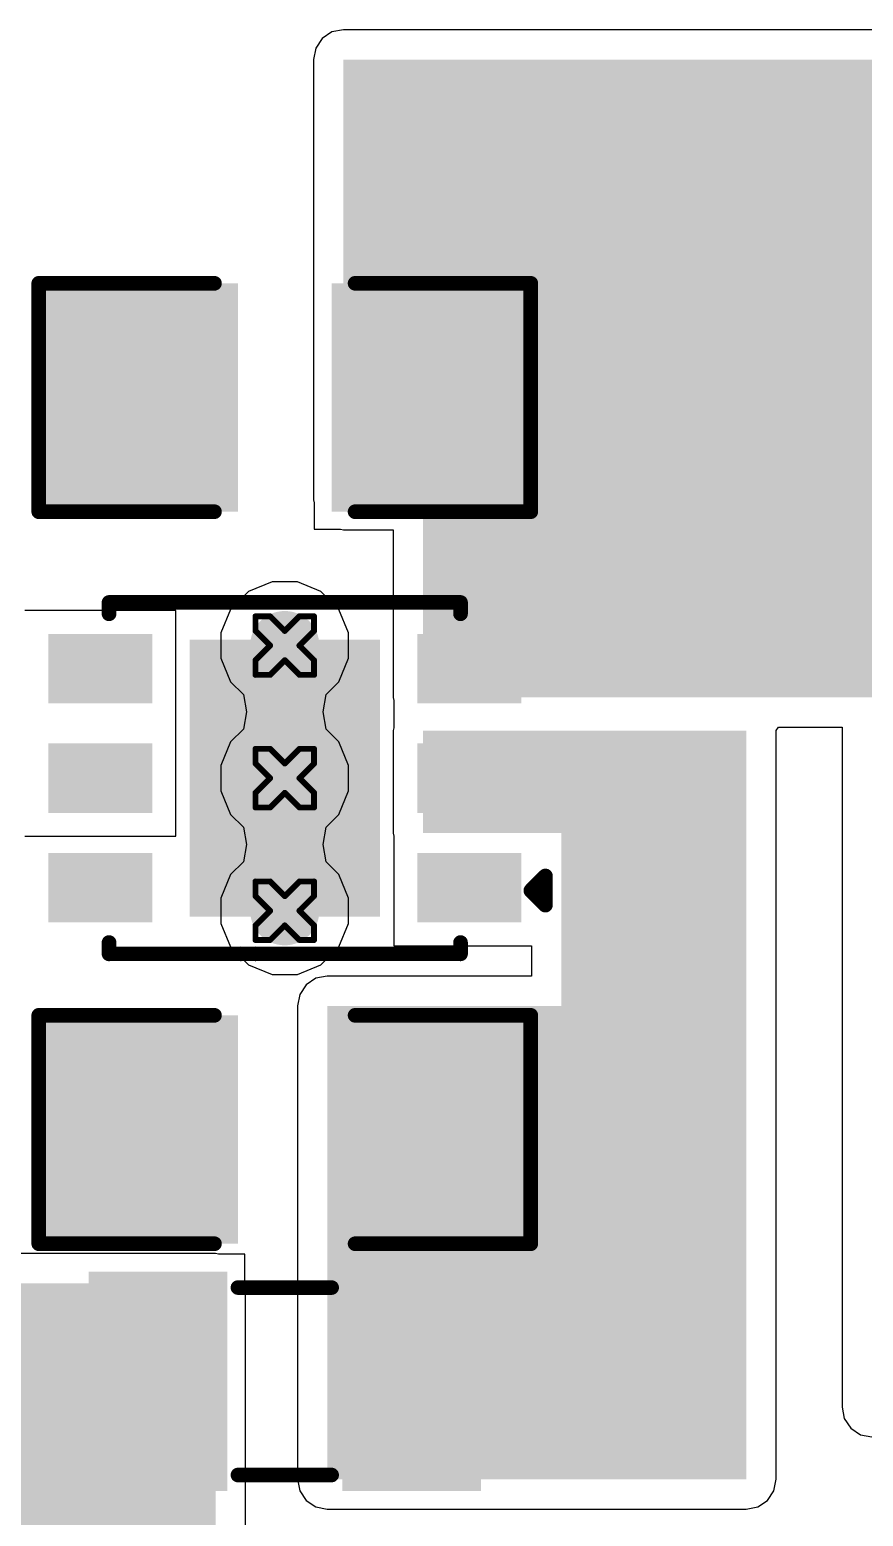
# Model space of a CAD drawing. Header units: inches. Extents: x -11 to 5379, y 0 to 5429.
# Drawn here: x 257.79 to 265.02, y 53.64 to 66.53 of the extents above; entities that cross this region are included whole.
import ezdxf

# ---------------------------------------------------------------- set-up
doc = ezdxf.new("R2010")
doc.units = ezdxf.units.IN
for name, color, linetype in [('Bottom Layer', 5, 'Continuous'), ('Drill Drawing', 1, 'Continuous'), ('GND', 16, 'Continuous'), ('PWR', 76, 'Continuous'), ('Top Layer', 1, 'Continuous'), ('Top Overlay', 2, 'Continuous'), ('Top Paste', 8, 'Continuous'), ('Top Solder', 216, 'Continuous'), ('Via Holes', 16, 'Continuous')]:
    doc.layers.add(name, color=color, linetype=linetype)

# ---------------------------------------------------------------- blocks, each defined once
blk = doc.blocks.new('DFN_6_3_3__106')
at = {"layer": 'Top Layer'}
for points in [[(-1.2, 1.2), (-1.2, 0.7), (-2, 0.7), (-2, 1.2)], [(2, 1.2), (2, 0.7), (1.2, 0.7), (1.2, 1.2)], [(0.775, 1.15), (0.775, -1.15), (-0.775, -1.15), (-0.775, 1.15)], [(-1.2, 0.25), (-1.2, -0.25), (-2, -0.25), (-2, 0.25)], [(2, 0.25), (2, -0.25), (1.2, -0.25), (1.2, 0.25)], [(-1.2, -0.7), (-1.2, -1.2), (-2, -1.2), (-2, -0.7)], [(2, -0.7), (2, -1.2), (1.2, -1.2), (1.2, -0.7)]]:
    blk.add_hatch(color=1, dxfattribs=at).paths.add_polyline_path(points)
at = {"layer": 'Top Paste'}
for points in [[(-1.2, 1.2), (-1.2, 0.7), (-2, 0.7), (-2, 1.2)], [(2, 1.2), (2, 0.7), (1.2, 0.7), (1.2, 1.2)], [(0.775, 1.15), (0.775, -1.15), (-0.775, -1.15), (-0.775, 1.15)], [(-1.2, 0.25), (-1.2, -0.25), (-2, -0.25), (-2, 0.25)], [(2, 0.25), (2, -0.25), (1.2, -0.25), (1.2, 0.25)], [(-1.2, -0.7), (-1.2, -1.2), (-2, -1.2), (-2, -0.7)], [(2, -0.7), (2, -1.2), (1.2, -1.2), (1.2, -0.7)]]:
    blk.add_hatch(color=8, dxfattribs=at).paths.add_polyline_path(points)
at = {"layer": 'Top Solder'}
for points in [[(-1.149, 1.251), (-1.149, 0.649), (-2.051, 0.649), (-2.051, 1.251)], [(0.826, 1.201), (0.826, -1.201), (-0.826, -1.201), (-0.826, 1.201)], [(2.051, 1.251), (2.051, 0.649), (1.149, 0.649), (1.149, 1.251)], [(-1.149, 0.301), (-1.149, -0.301), (-2.051, -0.301), (-2.051, 0.301)], [(2.051, 0.301), (2.051, -0.301), (1.149, -0.301), (1.149, 0.301)], [(-1.149, -0.649), (-1.149, -1.251), (-2.051, -1.251), (-2.051, -0.649)], [(2.051, -0.649), (2.051, -1.251), (1.149, -1.251), (1.149, -0.649)]]:
    blk.add_hatch(color=216, dxfattribs=at).paths.add_polyline_path(points)
at = {"layer": 'Top Overlay'}
for points in [[(-1.524, 1.524, 0.127, 0.127, 0), (-1.524, 1.426, 0.127, 0.127, 0)], [(0.381, 1.524, 0.127, 0.127, 0), (-1.524, 1.524, 0.127, 0.127, 0)], [(1.524, 1.524, 0.127, 0.127, 0), (0.254, 1.524, 0.127, 0.127, 0)], [(1.524, 1.524, 0.127, 0.127, 0), (1.524, 1.426, 0.127, 0.127, 0)], [(-2.26, 1.102, 0.127, 0.127, 0), (-2.26, 0.848, 0.127, 0.127, 0)], [(-2.133, 0.975, 0.127, 0.127, 0), (-2.26, 1.102, 0.127, 0.127, 0)], [(-2.133, 0.975, 0.127, 0.127, 0), (-2.26, 0.848, 0.127, 0.127, 0)], [(-1.524, -1.426, 0.127, 0.127, 0), (-1.524, -1.524, 0.127, 0.127, 0)], [(1.524, -1.426, 0.127, 0.127, 0), (1.524, -1.524, 0.127, 0.127, 0)], [(1.524, -1.524, 0.127, 0.127, 0), (-1.524, -1.524, 0.127, 0.127, 0)]]:
    blk.add_lwpolyline(points, format="xyseb", dxfattribs=at)
for points in [[(-1.556, 1.524, 0.0635, 0.0635, 1), (-1.492, 1.524, 0.0635, 0.0635, 1)], [(-1.556, 1.524, 0.0635, 0.0635, 1), (-1.492, 1.524, 0.0635, 0.0635, 1)], [(0.222, 1.524, 0.0635, 0.0635, 1), (0.286, 1.524, 0.0635, 0.0635, 1)], [(0.349, 1.524, 0.0635, 0.0635, 1), (0.413, 1.524, 0.0635, 0.0635, 1)], [(1.492, 1.524, 0.0635, 0.0635, 1), (1.556, 1.524, 0.0635, 0.0635, 1)], [(1.492, 1.524, 0.0635, 0.0635, 1), (1.556, 1.524, 0.0635, 0.0635, 1)], [(-1.556, 1.426, 0.0635, 0.0635, 1), (-1.492, 1.426, 0.0635, 0.0635, 1)], [(1.492, 1.426, 0.0635, 0.0635, 1), (1.556, 1.426, 0.0635, 0.0635, 1)], [(-2.292, 1.102, 0.0635, 0.0635, 1), (-2.229, 1.102, 0.0635, 0.0635, 1)], [(-2.292, 1.102, 0.0635, 0.0635, 1), (-2.229, 1.102, 0.0635, 0.0635, 1)], [(-2.165, 0.975, 0.0635, 0.0635, 1), (-2.102, 0.975, 0.0635, 0.0635, 1)], [(-2.165, 0.975, 0.0635, 0.0635, 1), (-2.102, 0.975, 0.0635, 0.0635, 1)], [(-2.292, 0.848, 0.0635, 0.0635, 1), (-2.229, 0.848, 0.0635, 0.0635, 1)], [(-2.292, 0.848, 0.0635, 0.0635, 1), (-2.229, 0.848, 0.0635, 0.0635, 1)], [(-1.556, -1.426, 0.0635, 0.0635, 1), (-1.492, -1.426, 0.0635, 0.0635, 1)], [(1.492, -1.426, 0.0635, 0.0635, 1), (1.556, -1.426, 0.0635, 0.0635, 1)], [(-1.556, -1.524, 0.0635, 0.0635, 1), (-1.492, -1.524, 0.0635, 0.0635, 1)], [(-1.556, -1.524, 0.0635, 0.0635, 1), (-1.492, -1.524, 0.0635, 0.0635, 1)], [(1.492, -1.524, 0.0635, 0.0635, 1), (1.556, -1.524, 0.0635, 0.0635, 1)], [(1.492, -1.524, 0.0635, 0.0635, 1), (1.556, -1.524, 0.0635, 0.0635, 1)]]:
    blk.add_lwpolyline(points, format="xyseb", close=True, dxfattribs=at)
blk = doc.blocks.new('F____0805_132')
at = {"layer": 'Top Layer'}
for points in [[(-0.6, -0.85), (-1.6, -0.85), (-1.6, 0.85), (-0.6, 0.85)], [(1.6, -0.85), (0.6, -0.85), (0.6, 0.85), (1.6, 0.85)]]:
    blk.add_hatch(color=1, dxfattribs=at).paths.add_polyline_path(points)
at = {"layer": 'Top Paste'}
for points in [[(-0.6, -0.85), (-1.6, -0.85), (-1.6, 0.85), (-0.6, 0.85)], [(1.6, -0.85), (0.6, -0.85), (0.6, 0.85), (1.6, 0.85)]]:
    blk.add_hatch(color=8, dxfattribs=at).paths.add_polyline_path(points)
at = {"layer": 'Top Solder'}
for points in [[(-0.498, -0.952), (-1.702, -0.952), (-1.702, 0.952), (-0.498, 0.952)], [(1.702, -0.952), (0.498, -0.952), (0.498, 0.952), (1.702, 0.952)]]:
    blk.add_hatch(color=216, dxfattribs=at).paths.add_polyline_path(points)
at = {"layer": 'Top Overlay'}
for points in [[(0.406, 0.813, 0.127, 0.127, 0), (-0.406, 0.813, 0.127, 0.127, 0)], [(0.406, -0.813, 0.127, 0.127, 0), (-0.406, -0.813, 0.127, 0.127, 0)]]:
    blk.add_lwpolyline(points, format="xyseb", dxfattribs=at)
for points in [[(-0.438, 0.813, 0.0635, 0.0635, 1), (-0.375, 0.813, 0.0635, 0.0635, 1)], [(0.375, 0.813, 0.0635, 0.0635, 1), (0.438, 0.813, 0.0635, 0.0635, 1)], [(-0.438, -0.813, 0.0635, 0.0635, 1), (-0.375, -0.813, 0.0635, 0.0635, 1)], [(0.375, -0.813, 0.0635, 0.0635, 1), (0.438, -0.813, 0.0635, 0.0635, 1)]]:
    blk.add_lwpolyline(points, format="xyseb", close=True, dxfattribs=at)
blk = doc.blocks.new('C___1206_697')
at = {"layer": 'Top Layer'}
for points in [[(-2.032, 0.889), (-0.508, 0.889), (-0.508, -0.889), (-2.032, -0.889)], [(0.508, 0.889), (2.032, 0.889), (2.032, -0.889), (0.508, -0.889)]]:
    blk.add_hatch(color=1, dxfattribs=at).paths.add_polyline_path(points)
at = {"layer": 'Top Paste'}
for points in [[(-2.032, 0.889), (-0.508, 0.889), (-0.508, -0.889), (-2.032, -0.889)], [(0.508, 0.889), (2.032, 0.889), (2.032, -0.889), (0.508, -0.889)]]:
    blk.add_hatch(color=8, dxfattribs=at).paths.add_polyline_path(points)
at = {"layer": 'Top Solder'}
for points in [[(-2.1336, 0.9906), (-0.4064, 0.9906), (-0.4064, -0.9906), (-2.1336, -0.9906)], [(0.4064, 0.9906), (2.1336, 0.9906), (2.1336, -0.9906), (0.4064, -0.9906)]]:
    blk.add_hatch(color=216, dxfattribs=at).paths.add_polyline_path(points)
at = {"layer": 'Top Overlay'}
for points in [[(-2.1336, 0.9906, 0.127, 0.127, 0), (-0.6096, 0.9906, 0.127, 0.127, 0)], [(-2.1336, -0.9906, 0.127, 0.127, 0), (-2.1336, 0.9906, 0.127, 0.127, 0)], [(0.6096, 0.9906, 0.127, 0.127, 0), (2.1336, 0.9906, 0.127, 0.127, 0)], [(2.1336, -0.9906, 0.127, 0.127, 0), (2.1336, 0.9906, 0.127, 0.127, 0)], [(-2.1336, -0.9906, 0.127, 0.127, 0), (-0.6096, -0.9906, 0.127, 0.127, 0)], [(0.6096, -0.9906, 0.127, 0.127, 0), (2.1336, -0.9906, 0.127, 0.127, 0)]]:
    blk.add_lwpolyline(points, format="xyseb", dxfattribs=at)
for points in [[(-2.16535, 0.9906, 0.0635, 0.0635, 1), (-2.10185, 0.9906, 0.0635, 0.0635, 1)], [(-2.16535, 0.9906, 0.0635, 0.0635, 1), (-2.10185, 0.9906, 0.0635, 0.0635, 1)], [(-0.64135, 0.9906, 0.0635, 0.0635, 1), (-0.57785, 0.9906, 0.0635, 0.0635, 1)], [(0.57785, 0.9906, 0.0635, 0.0635, 1), (0.64135, 0.9906, 0.0635, 0.0635, 1)], [(2.10185, 0.9906, 0.0635, 0.0635, 1), (2.16535, 0.9906, 0.0635, 0.0635, 1)], [(2.10185, 0.9906, 0.0635, 0.0635, 1), (2.16535, 0.9906, 0.0635, 0.0635, 1)], [(-2.16535, -0.9906, 0.0635, 0.0635, 1), (-2.10185, -0.9906, 0.0635, 0.0635, 1)], [(-2.16535, -0.9906, 0.0635, 0.0635, 1), (-2.10185, -0.9906, 0.0635, 0.0635, 1)], [(-0.64135, -0.9906, 0.0635, 0.0635, 1), (-0.57785, -0.9906, 0.0635, 0.0635, 1)], [(0.57785, -0.9906, 0.0635, 0.0635, 1), (0.64135, -0.9906, 0.0635, 0.0635, 1)], [(2.10185, -0.9906, 0.0635, 0.0635, 1), (2.16535, -0.9906, 0.0635, 0.0635, 1)], [(2.10185, -0.9906, 0.0635, 0.0635, 1), (2.16535, -0.9906, 0.0635, 0.0635, 1)]]:
    blk.add_lwpolyline(points, format="xyseb", close=True, dxfattribs=at)
blk = doc.blocks.new('C___1206_698')
at = {"layer": 'Top Layer'}
for points in [[(-2.032, 0.889), (-0.508, 0.889), (-0.508, -0.889), (-2.032, -0.889)], [(0.508, 0.889), (2.032, 0.889), (2.032, -0.889), (0.508, -0.889)]]:
    blk.add_hatch(color=1, dxfattribs=at).paths.add_polyline_path(points)
at = {"layer": 'Top Paste'}
for points in [[(-2.032, 0.889), (-0.508, 0.889), (-0.508, -0.889), (-2.032, -0.889)], [(0.508, 0.889), (2.032, 0.889), (2.032, -0.889), (0.508, -0.889)]]:
    blk.add_hatch(color=8, dxfattribs=at).paths.add_polyline_path(points)
at = {"layer": 'Top Solder'}
for points in [[(-2.1336, 0.9906), (-0.4064, 0.9906), (-0.4064, -0.9906), (-2.1336, -0.9906)], [(0.4064, 0.9906), (2.1336, 0.9906), (2.1336, -0.9906), (0.4064, -0.9906)]]:
    blk.add_hatch(color=216, dxfattribs=at).paths.add_polyline_path(points)
at = {"layer": 'Top Overlay'}
for points in [[(-2.1336, 0.9906, 0.127, 0.127, 0), (-0.6096, 0.9906, 0.127, 0.127, 0)], [(-2.1336, -0.9906, 0.127, 0.127, 0), (-2.1336, 0.9906, 0.127, 0.127, 0)], [(0.6096, 0.9906, 0.127, 0.127, 0), (2.1336, 0.9906, 0.127, 0.127, 0)], [(2.1336, -0.9906, 0.127, 0.127, 0), (2.1336, 0.9906, 0.127, 0.127, 0)], [(-2.1336, -0.9906, 0.127, 0.127, 0), (-0.6096, -0.9906, 0.127, 0.127, 0)], [(0.6096, -0.9906, 0.127, 0.127, 0), (2.1336, -0.9906, 0.127, 0.127, 0)]]:
    blk.add_lwpolyline(points, format="xyseb", dxfattribs=at)
for points in [[(-2.16535, 0.9906, 0.0635, 0.0635, 1), (-2.10185, 0.9906, 0.0635, 0.0635, 1)], [(-2.16535, 0.9906, 0.0635, 0.0635, 1), (-2.10185, 0.9906, 0.0635, 0.0635, 1)], [(-0.64135, 0.9906, 0.0635, 0.0635, 1), (-0.57785, 0.9906, 0.0635, 0.0635, 1)], [(0.57785, 0.9906, 0.0635, 0.0635, 1), (0.64135, 0.9906, 0.0635, 0.0635, 1)], [(2.10185, 0.9906, 0.0635, 0.0635, 1), (2.16535, 0.9906, 0.0635, 0.0635, 1)], [(2.10185, 0.9906, 0.0635, 0.0635, 1), (2.16535, 0.9906, 0.0635, 0.0635, 1)], [(-2.16535, -0.9906, 0.0635, 0.0635, 1), (-2.10185, -0.9906, 0.0635, 0.0635, 1)], [(-2.16535, -0.9906, 0.0635, 0.0635, 1), (-2.10185, -0.9906, 0.0635, 0.0635, 1)], [(-0.64135, -0.9906, 0.0635, 0.0635, 1), (-0.57785, -0.9906, 0.0635, 0.0635, 1)], [(0.57785, -0.9906, 0.0635, 0.0635, 1), (0.64135, -0.9906, 0.0635, 0.0635, 1)], [(2.10185, -0.9906, 0.0635, 0.0635, 1), (2.16535, -0.9906, 0.0635, 0.0635, 1)], [(2.10185, -0.9906, 0.0635, 0.0635, 1), (2.16535, -0.9906, 0.0635, 0.0635, 1)]]:
    blk.add_lwpolyline(points, format="xyseb", close=True, dxfattribs=at)

msp = doc.modelspace()

# ---------------------------------------------------------------- hatches: boundary and pattern name
at = {"layer": 'Bottom Layer'}
h = msp.add_hatch(color=5, dxfattribs=at)
edge = h.paths.add_edge_path()
edge.add_arc((260.006, 61.19), 0.3, 0, 360)
h = msp.add_hatch(color=5, dxfattribs=at)
edge = h.paths.add_edge_path()
edge.add_arc((260.006, 60.04), 0.3, 0, 360)
h = msp.add_hatch(color=5, dxfattribs=at)
edge = h.paths.add_edge_path()
edge.add_arc((260.006, 58.89), 0.3, 0, 360)
at = {"layer": 'GND'}
h = msp.add_hatch(color=16, dxfattribs=at)
edge = h.paths.add_edge_path()
edge.add_arc((260.006, 61.19), 0.3, 0, 360)
h = msp.add_hatch(color=16, dxfattribs=at)
edge = h.paths.add_edge_path()
edge.add_arc((260.006, 60.04), 0.3, 0, 360)
h = msp.add_hatch(color=16, dxfattribs=at)
edge = h.paths.add_edge_path()
edge.add_arc((260.006, 58.89), 0.3, 0, 360)
at = {"layer": 'PWR'}
h = msp.add_hatch(color=76, dxfattribs=at)
edge = h.paths.add_edge_path()
edge.add_arc((260.006, 61.19), 0.3, 0, 360)
h = msp.add_hatch(color=76, dxfattribs=at)
edge = h.paths.add_edge_path()
edge.add_arc((260.006, 60.04), 0.3, 0, 360)
h = msp.add_hatch(color=76, dxfattribs=at)
edge = h.paths.add_edge_path()
edge.add_arc((260.006, 58.89), 0.3, 0, 360)
at = {"layer": 'Top Layer'}
for points in [[(260.514, 62.453), (270.286, 62.453), (270.286, 66.273), (260.514, 66.273)], [(261.206, 60.74), (270.286, 60.74), (270.286, 66.273), (261.206, 66.273)], [(261.206, 59.563), (263.601, 59.563), (263.601, 60.453), (261.206, 60.453)], [(262.405, 56.103), (264.008, 56.103), (264.008, 60.453), (262.405, 60.453)], [(260.375, 53.958), (264.008, 53.958), (264.008, 58.064), (260.375, 58.064)], [(256.72, 50.978), (259.406, 50.978), (259.406, 55.658), (256.72, 55.658)]]:
    msp.add_hatch(color=1, dxfattribs=at).paths.add_polyline_path(points)
h = msp.add_hatch(color=1, dxfattribs=at)
edge = h.paths.add_edge_path()
edge.add_arc((260.006, 61.19), 0.3, 0, 360)
h = msp.add_hatch(color=1, dxfattribs=at)
edge = h.paths.add_edge_path()
edge.add_arc((260.006, 60.04), 0.3, 0, 360)
h = msp.add_hatch(color=1, dxfattribs=at)
edge = h.paths.add_edge_path()
edge.add_arc((260.006, 58.89), 0.3, 0, 360)
at = {"layer": 'Via Holes'}
h = msp.add_hatch(color=7, dxfattribs=at)
edge = h.paths.add_edge_path()
edge.add_arc((260.006, 61.19), 0.15, 0, 360)
h = msp.add_hatch(color=7, dxfattribs=at)
edge = h.paths.add_edge_path()
edge.add_arc((260.006, 60.04), 0.15, 0, 360)
h = msp.add_hatch(color=7, dxfattribs=at)
edge = h.paths.add_edge_path()
edge.add_arc((260.006, 58.89), 0.15, 0, 360)

# ---------------------------------------------------------------- linework, layer by layer
at = {"layer": 'Drill Drawing'}
for points in [[(259.752, 61.317, 0.0508, 0.0508, 0), (259.752, 61.444, 0.0508, 0.0508, 0)], [(259.752, 61.444, 0.0508, 0.0508, 0), (259.879, 61.444, 0.0508, 0.0508, 0)], [(259.879, 61.444, 0.0508, 0.0508, 0), (260.006, 61.317, 0.0508, 0.0508, 0)], [(260.006, 61.317, 0.0508, 0.0508, 0), (260.133, 61.444, 0.0508, 0.0508, 0)], [(260.133, 61.444, 0.0508, 0.0508, 0), (260.26, 61.444, 0.0508, 0.0508, 0)], [(260.26, 61.317, 0.0508, 0.0508, 0), (260.26, 61.444, 0.0508, 0.0508, 0)], [(259.752, 61.317, 0.0508, 0.0508, 0), (259.879, 61.19, 0.0508, 0.0508, 0)], [(260.133, 61.19, 0.0508, 0.0508, 0), (260.26, 61.317, 0.0508, 0.0508, 0)], [(259.752, 61.063, 0.0508, 0.0508, 0), (259.879, 61.19, 0.0508, 0.0508, 0)], [(260.133, 61.19, 0.0508, 0.0508, 0), (260.26, 61.063, 0.0508, 0.0508, 0)], [(259.752, 60.936, 0.0508, 0.0508, 0), (259.752, 61.063, 0.0508, 0.0508, 0)], [(259.879, 60.936, 0.0508, 0.0508, 0), (260.006, 61.063, 0.0508, 0.0508, 0)], [(260.006, 61.063, 0.0508, 0.0508, 0), (260.133, 60.936, 0.0508, 0.0508, 0)], [(260.26, 60.936, 0.0508, 0.0508, 0), (260.26, 61.063, 0.0508, 0.0508, 0)], [(259.752, 60.936, 0.0508, 0.0508, 0), (259.879, 60.936, 0.0508, 0.0508, 0)], [(260.133, 60.936, 0.0508, 0.0508, 0), (260.26, 60.936, 0.0508, 0.0508, 0)], [(259.752, 60.167, 0.0508, 0.0508, 0), (259.752, 60.294, 0.0508, 0.0508, 0)], [(259.752, 60.294, 0.0508, 0.0508, 0), (259.879, 60.294, 0.0508, 0.0508, 0)], [(259.879, 60.294, 0.0508, 0.0508, 0), (260.006, 60.167, 0.0508, 0.0508, 0)], [(260.006, 60.167, 0.0508, 0.0508, 0), (260.133, 60.294, 0.0508, 0.0508, 0)], [(260.133, 60.294, 0.0508, 0.0508, 0), (260.26, 60.294, 0.0508, 0.0508, 0)], [(260.26, 60.167, 0.0508, 0.0508, 0), (260.26, 60.294, 0.0508, 0.0508, 0)], [(259.752, 60.167, 0.0508, 0.0508, 0), (259.879, 60.04, 0.0508, 0.0508, 0)], [(260.133, 60.04, 0.0508, 0.0508, 0), (260.26, 60.167, 0.0508, 0.0508, 0)], [(259.752, 59.913, 0.0508, 0.0508, 0), (259.879, 60.04, 0.0508, 0.0508, 0)], [(260.133, 60.04, 0.0508, 0.0508, 0), (260.26, 59.913, 0.0508, 0.0508, 0)], [(259.752, 59.786, 0.0508, 0.0508, 0), (259.752, 59.913, 0.0508, 0.0508, 0)], [(259.879, 59.786, 0.0508, 0.0508, 0), (260.006, 59.913, 0.0508, 0.0508, 0)], [(260.006, 59.913, 0.0508, 0.0508, 0), (260.133, 59.786, 0.0508, 0.0508, 0)], [(260.26, 59.786, 0.0508, 0.0508, 0), (260.26, 59.913, 0.0508, 0.0508, 0)], [(259.752, 59.786, 0.0508, 0.0508, 0), (259.879, 59.786, 0.0508, 0.0508, 0)], [(260.133, 59.786, 0.0508, 0.0508, 0), (260.26, 59.786, 0.0508, 0.0508, 0)], [(259.752, 59.017, 0.0508, 0.0508, 0), (259.752, 59.144, 0.0508, 0.0508, 0)], [(259.752, 59.144, 0.0508, 0.0508, 0), (259.879, 59.144, 0.0508, 0.0508, 0)], [(259.879, 59.144, 0.0508, 0.0508, 0), (260.006, 59.017, 0.0508, 0.0508, 0)], [(260.006, 59.017, 0.0508, 0.0508, 0), (260.133, 59.144, 0.0508, 0.0508, 0)], [(260.133, 59.144, 0.0508, 0.0508, 0), (260.26, 59.144, 0.0508, 0.0508, 0)], [(260.26, 59.017, 0.0508, 0.0508, 0), (260.26, 59.144, 0.0508, 0.0508, 0)], [(259.752, 59.017, 0.0508, 0.0508, 0), (259.879, 58.89, 0.0508, 0.0508, 0)], [(260.133, 58.89, 0.0508, 0.0508, 0), (260.26, 59.017, 0.0508, 0.0508, 0)], [(259.752, 58.763, 0.0508, 0.0508, 0), (259.879, 58.89, 0.0508, 0.0508, 0)], [(260.133, 58.89, 0.0508, 0.0508, 0), (260.26, 58.763, 0.0508, 0.0508, 0)], [(259.752, 58.636, 0.0508, 0.0508, 0), (259.752, 58.763, 0.0508, 0.0508, 0)], [(259.879, 58.636, 0.0508, 0.0508, 0), (260.006, 58.763, 0.0508, 0.0508, 0)], [(260.006, 58.763, 0.0508, 0.0508, 0), (260.133, 58.636, 0.0508, 0.0508, 0)], [(260.26, 58.636, 0.0508, 0.0508, 0), (260.26, 58.763, 0.0508, 0.0508, 0)], [(259.752, 58.636, 0.0508, 0.0508, 0), (259.879, 58.636, 0.0508, 0.0508, 0)], [(260.133, 58.636, 0.0508, 0.0508, 0), (260.26, 58.636, 0.0508, 0.0508, 0)]]:
    msp.add_lwpolyline(points, format="xyseb", dxfattribs=at)
for points in [[(259.739, 61.444, 0.0254, 0.0254, 1), (259.765, 61.444, 0.0254, 0.0254, 1)], [(259.739, 61.444, 0.0254, 0.0254, 1), (259.765, 61.444, 0.0254, 0.0254, 1)], [(259.866, 61.444, 0.0254, 0.0254, 1), (259.892, 61.444, 0.0254, 0.0254, 1)], [(259.866, 61.444, 0.0254, 0.0254, 1), (259.892, 61.444, 0.0254, 0.0254, 1)], [(260.12, 61.444, 0.0254, 0.0254, 1), (260.146, 61.444, 0.0254, 0.0254, 1)], [(260.12, 61.444, 0.0254, 0.0254, 1), (260.146, 61.444, 0.0254, 0.0254, 1)], [(260.247, 61.444, 0.0254, 0.0254, 1), (260.273, 61.444, 0.0254, 0.0254, 1)], [(260.247, 61.444, 0.0254, 0.0254, 1), (260.273, 61.444, 0.0254, 0.0254, 1)], [(259.739, 61.317, 0.0254, 0.0254, 1), (259.765, 61.317, 0.0254, 0.0254, 1)], [(259.739, 61.317, 0.0254, 0.0254, 1), (259.765, 61.317, 0.0254, 0.0254, 1)], [(259.993, 61.317, 0.0254, 0.0254, 1), (260.019, 61.317, 0.0254, 0.0254, 1)], [(259.993, 61.317, 0.0254, 0.0254, 1), (260.019, 61.317, 0.0254, 0.0254, 1)], [(260.247, 61.317, 0.0254, 0.0254, 1), (260.273, 61.317, 0.0254, 0.0254, 1)], [(260.247, 61.317, 0.0254, 0.0254, 1), (260.273, 61.317, 0.0254, 0.0254, 1)], [(259.866, 61.19, 0.0254, 0.0254, 1), (259.892, 61.19, 0.0254, 0.0254, 1)], [(259.866, 61.19, 0.0254, 0.0254, 1), (259.892, 61.19, 0.0254, 0.0254, 1)], [(260.12, 61.19, 0.0254, 0.0254, 1), (260.146, 61.19, 0.0254, 0.0254, 1)], [(260.12, 61.19, 0.0254, 0.0254, 1), (260.146, 61.19, 0.0254, 0.0254, 1)], [(259.739, 61.063, 0.0254, 0.0254, 1), (259.765, 61.063, 0.0254, 0.0254, 1)], [(259.739, 61.063, 0.0254, 0.0254, 1), (259.765, 61.063, 0.0254, 0.0254, 1)], [(259.993, 61.063, 0.0254, 0.0254, 1), (260.019, 61.063, 0.0254, 0.0254, 1)], [(259.993, 61.063, 0.0254, 0.0254, 1), (260.019, 61.063, 0.0254, 0.0254, 1)], [(260.247, 61.063, 0.0254, 0.0254, 1), (260.273, 61.063, 0.0254, 0.0254, 1)], [(260.247, 61.063, 0.0254, 0.0254, 1), (260.273, 61.063, 0.0254, 0.0254, 1)], [(259.739, 60.936, 0.0254, 0.0254, 1), (259.765, 60.936, 0.0254, 0.0254, 1)], [(259.739, 60.936, 0.0254, 0.0254, 1), (259.765, 60.936, 0.0254, 0.0254, 1)], [(259.866, 60.936, 0.0254, 0.0254, 1), (259.892, 60.936, 0.0254, 0.0254, 1)], [(259.866, 60.936, 0.0254, 0.0254, 1), (259.892, 60.936, 0.0254, 0.0254, 1)], [(260.12, 60.936, 0.0254, 0.0254, 1), (260.146, 60.936, 0.0254, 0.0254, 1)], [(260.12, 60.936, 0.0254, 0.0254, 1), (260.146, 60.936, 0.0254, 0.0254, 1)], [(260.247, 60.936, 0.0254, 0.0254, 1), (260.273, 60.936, 0.0254, 0.0254, 1)], [(260.247, 60.936, 0.0254, 0.0254, 1), (260.273, 60.936, 0.0254, 0.0254, 1)], [(259.739, 60.294, 0.0254, 0.0254, 1), (259.765, 60.294, 0.0254, 0.0254, 1)], [(259.739, 60.294, 0.0254, 0.0254, 1), (259.765, 60.294, 0.0254, 0.0254, 1)], [(259.866, 60.294, 0.0254, 0.0254, 1), (259.892, 60.294, 0.0254, 0.0254, 1)], [(259.866, 60.294, 0.0254, 0.0254, 1), (259.892, 60.294, 0.0254, 0.0254, 1)], [(260.12, 60.294, 0.0254, 0.0254, 1), (260.146, 60.294, 0.0254, 0.0254, 1)], [(260.12, 60.294, 0.0254, 0.0254, 1), (260.146, 60.294, 0.0254, 0.0254, 1)], [(260.247, 60.294, 0.0254, 0.0254, 1), (260.273, 60.294, 0.0254, 0.0254, 1)], [(260.247, 60.294, 0.0254, 0.0254, 1), (260.273, 60.294, 0.0254, 0.0254, 1)], [(259.739, 60.167, 0.0254, 0.0254, 1), (259.765, 60.167, 0.0254, 0.0254, 1)], [(259.739, 60.167, 0.0254, 0.0254, 1), (259.765, 60.167, 0.0254, 0.0254, 1)], [(259.993, 60.167, 0.0254, 0.0254, 1), (260.019, 60.167, 0.0254, 0.0254, 1)], [(259.993, 60.167, 0.0254, 0.0254, 1), (260.019, 60.167, 0.0254, 0.0254, 1)], [(260.247, 60.167, 0.0254, 0.0254, 1), (260.273, 60.167, 0.0254, 0.0254, 1)], [(260.247, 60.167, 0.0254, 0.0254, 1), (260.273, 60.167, 0.0254, 0.0254, 1)], [(259.866, 60.04, 0.0254, 0.0254, 1), (259.892, 60.04, 0.0254, 0.0254, 1)], [(259.866, 60.04, 0.0254, 0.0254, 1), (259.892, 60.04, 0.0254, 0.0254, 1)], [(260.12, 60.04, 0.0254, 0.0254, 1), (260.146, 60.04, 0.0254, 0.0254, 1)], [(260.12, 60.04, 0.0254, 0.0254, 1), (260.146, 60.04, 0.0254, 0.0254, 1)], [(259.739, 59.913, 0.0254, 0.0254, 1), (259.765, 59.913, 0.0254, 0.0254, 1)], [(259.739, 59.913, 0.0254, 0.0254, 1), (259.765, 59.913, 0.0254, 0.0254, 1)], [(259.993, 59.913, 0.0254, 0.0254, 1), (260.019, 59.913, 0.0254, 0.0254, 1)], [(259.993, 59.913, 0.0254, 0.0254, 1), (260.019, 59.913, 0.0254, 0.0254, 1)], [(260.247, 59.913, 0.0254, 0.0254, 1), (260.273, 59.913, 0.0254, 0.0254, 1)], [(260.247, 59.913, 0.0254, 0.0254, 1), (260.273, 59.913, 0.0254, 0.0254, 1)], [(259.739, 59.786, 0.0254, 0.0254, 1), (259.765, 59.786, 0.0254, 0.0254, 1)], [(259.739, 59.786, 0.0254, 0.0254, 1), (259.765, 59.786, 0.0254, 0.0254, 1)], [(259.866, 59.786, 0.0254, 0.0254, 1), (259.892, 59.786, 0.0254, 0.0254, 1)], [(259.866, 59.786, 0.0254, 0.0254, 1), (259.892, 59.786, 0.0254, 0.0254, 1)], [(260.12, 59.786, 0.0254, 0.0254, 1), (260.146, 59.786, 0.0254, 0.0254, 1)], [(260.12, 59.786, 0.0254, 0.0254, 1), (260.146, 59.786, 0.0254, 0.0254, 1)], [(260.247, 59.786, 0.0254, 0.0254, 1), (260.273, 59.786, 0.0254, 0.0254, 1)], [(260.247, 59.786, 0.0254, 0.0254, 1), (260.273, 59.786, 0.0254, 0.0254, 1)], [(259.739, 59.144, 0.0254, 0.0254, 1), (259.765, 59.144, 0.0254, 0.0254, 1)], [(259.739, 59.144, 0.0254, 0.0254, 1), (259.765, 59.144, 0.0254, 0.0254, 1)], [(259.866, 59.144, 0.0254, 0.0254, 1), (259.892, 59.144, 0.0254, 0.0254, 1)], [(259.866, 59.144, 0.0254, 0.0254, 1), (259.892, 59.144, 0.0254, 0.0254, 1)], [(260.12, 59.144, 0.0254, 0.0254, 1), (260.146, 59.144, 0.0254, 0.0254, 1)], [(260.12, 59.144, 0.0254, 0.0254, 1), (260.146, 59.144, 0.0254, 0.0254, 1)], [(260.247, 59.144, 0.0254, 0.0254, 1), (260.273, 59.144, 0.0254, 0.0254, 1)], [(260.247, 59.144, 0.0254, 0.0254, 1), (260.273, 59.144, 0.0254, 0.0254, 1)], [(259.739, 59.017, 0.0254, 0.0254, 1), (259.765, 59.017, 0.0254, 0.0254, 1)], [(259.739, 59.017, 0.0254, 0.0254, 1), (259.765, 59.017, 0.0254, 0.0254, 1)], [(259.993, 59.017, 0.0254, 0.0254, 1), (260.019, 59.017, 0.0254, 0.0254, 1)], [(259.993, 59.017, 0.0254, 0.0254, 1), (260.019, 59.017, 0.0254, 0.0254, 1)], [(260.247, 59.017, 0.0254, 0.0254, 1), (260.273, 59.017, 0.0254, 0.0254, 1)], [(260.247, 59.017, 0.0254, 0.0254, 1), (260.273, 59.017, 0.0254, 0.0254, 1)], [(259.866, 58.89, 0.0254, 0.0254, 1), (259.892, 58.89, 0.0254, 0.0254, 1)], [(259.866, 58.89, 0.0254, 0.0254, 1), (259.892, 58.89, 0.0254, 0.0254, 1)], [(260.12, 58.89, 0.0254, 0.0254, 1), (260.146, 58.89, 0.0254, 0.0254, 1)], [(260.12, 58.89, 0.0254, 0.0254, 1), (260.146, 58.89, 0.0254, 0.0254, 1)], [(259.739, 58.763, 0.0254, 0.0254, 1), (259.765, 58.763, 0.0254, 0.0254, 1)], [(259.739, 58.763, 0.0254, 0.0254, 1), (259.765, 58.763, 0.0254, 0.0254, 1)], [(259.993, 58.763, 0.0254, 0.0254, 1), (260.019, 58.763, 0.0254, 0.0254, 1)], [(259.993, 58.763, 0.0254, 0.0254, 1), (260.019, 58.763, 0.0254, 0.0254, 1)], [(260.247, 58.763, 0.0254, 0.0254, 1), (260.273, 58.763, 0.0254, 0.0254, 1)], [(260.247, 58.763, 0.0254, 0.0254, 1), (260.273, 58.763, 0.0254, 0.0254, 1)], [(259.739, 58.636, 0.0254, 0.0254, 1), (259.765, 58.636, 0.0254, 0.0254, 1)], [(259.739, 58.636, 0.0254, 0.0254, 1), (259.765, 58.636, 0.0254, 0.0254, 1)], [(259.866, 58.636, 0.0254, 0.0254, 1), (259.892, 58.636, 0.0254, 0.0254, 1)], [(259.866, 58.636, 0.0254, 0.0254, 1), (259.892, 58.636, 0.0254, 0.0254, 1)], [(260.12, 58.636, 0.0254, 0.0254, 1), (260.146, 58.636, 0.0254, 0.0254, 1)], [(260.12, 58.636, 0.0254, 0.0254, 1), (260.146, 58.636, 0.0254, 0.0254, 1)], [(260.247, 58.636, 0.0254, 0.0254, 1), (260.273, 58.636, 0.0254, 0.0254, 1)], [(260.247, 58.636, 0.0254, 0.0254, 1), (260.273, 58.636, 0.0254, 0.0254, 1)]]:
    msp.add_lwpolyline(points, format="xyseb", close=True, dxfattribs=at)
at = {"layer": 'PWR'}
for p, q in [((259.692, 61.66), (259.536, 61.504)), ((259.896, 61.744), (259.692, 61.66)), ((260.116, 61.744), (259.896, 61.744)), ((260.32, 61.66), (260.116, 61.744)), ((260.476, 61.504), (260.32, 61.66)), ((259.536, 61.504), (259.452, 61.3)), ((260.56, 61.3), (260.476, 61.504)), ((259.452, 61.3), (259.452, 61.08)), ((260.56, 61.08), (260.56, 61.3)), ((259.452, 61.08), (259.536, 60.876)), ((260.476, 60.876), (260.56, 61.08)), ((259.536, 60.876), (259.647, 60.766)), ((260.365, 60.766), (260.476, 60.876)), ((259.647, 60.766), (259.673, 60.615)), ((260.338, 60.615), (260.365, 60.766)), ((259.673, 60.615), (259.647, 60.464)), ((260.365, 60.464), (260.338, 60.615)), ((259.536, 60.354), (259.452, 60.15)), ((259.647, 60.464), (259.536, 60.354)), ((260.476, 60.354), (260.365, 60.464)), ((260.56, 60.15), (260.476, 60.354)), ((259.452, 60.15), (259.452, 59.93)), ((260.56, 59.93), (260.56, 60.15)), ((259.452, 59.93), (259.536, 59.726)), ((260.476, 59.726), (260.56, 59.93)), ((259.536, 59.726), (259.647, 59.616)), ((260.365, 59.616), (260.476, 59.726)), ((259.647, 59.616), (259.673, 59.465)), ((260.338, 59.465), (260.365, 59.616)), ((259.673, 59.465), (259.647, 59.314)), ((260.365, 59.314), (260.338, 59.465)), ((259.536, 59.204), (259.452, 59)), ((259.647, 59.314), (259.536, 59.204)), ((260.476, 59.204), (260.365, 59.314)), ((260.56, 59), (260.476, 59.204)), ((259.452, 59), (259.452, 58.78)), ((260.56, 58.78), (260.56, 59)), ((259.452, 58.78), (259.536, 58.576)), ((260.476, 58.576), (260.56, 58.78)), ((259.536, 58.576), (259.692, 58.42)), ((260.32, 58.42), (260.476, 58.576)), ((259.692, 58.42), (259.896, 58.336)), ((260.116, 58.336), (260.32, 58.42)), ((259.896, 58.336), (260.116, 58.336))]:
    msp.add_line(p, q, dxfattribs=at)
at = {"layer": 'Top Layer'}
for p, q in [((260.331, 66.457), (260.275, 66.373)), ((260.415, 66.513), (260.331, 66.457)), ((260.514, 66.532), (260.415, 66.513)), ((270.286, 66.532), (260.514, 66.532)), ((260.275, 66.373), (260.255, 66.273)), ((260.255, 66.273), (260.255, 62.453)), ((260.255, 62.453), (260.26, 62.428)), ((260.26, 62.428), (260.26, 62.199)), ((260.26, 62.199), (260.489, 62.199)), ((260.489, 62.199), (260.514, 62.194)), ((260.514, 62.194), (260.947, 62.194)), ((260.947, 62.194), (260.947, 60.74)), ((259.06, 61.494), (257.752, 61.494)), ((259.06, 60.486), (259.06, 61.494)), ((260.947, 60.74), (260.952, 60.715)), ((260.952, 60.715), (260.952, 60.478)), ((259.06, 59.536), (259.06, 60.486)), ((264.267, 60.453), (264.289, 60.481)), ((264.289, 60.481), (264.839, 60.481)), ((264.839, 60.481), (264.839, 57.252)), ((260.952, 60.478), (260.947, 60.453)), ((260.947, 60.453), (260.947, 59.563)), ((264.267, 58.064), (264.267, 60.453)), ((257.752, 59.536), (259.06, 59.536)), ((260.947, 59.563), (260.952, 59.538)), ((260.952, 59.538), (260.952, 58.586)), ((260.952, 58.586), (262.146, 58.586)), ((262.146, 58.586), (262.146, 58.323)), ((260.276, 58.304), (260.192, 58.248)), ((260.375, 58.323), (260.276, 58.304)), ((262.146, 58.323), (260.375, 58.323)), ((260.136, 58.164), (260.116, 58.064)), ((260.192, 58.248), (260.136, 58.164)), ((260.116, 58.064), (260.116, 53.958)), ((264.267, 53.958), (264.267, 58.064)), ((264.839, 57.252), (264.839, 54.585)), ((259.406, 55.917), (256.72, 55.917)), ((259.431, 55.912), (259.406, 55.917)), ((259.66, 55.912), (259.431, 55.912)), ((259.66, 55.683), (259.66, 55.912)), ((259.665, 55.658), (259.66, 55.683)), ((259.665, 50.978), (259.665, 55.658)), ((264.839, 54.585), (264.858, 54.485)), ((264.858, 54.485), (264.914, 54.401)), ((264.914, 54.401), (264.998, 54.345)), ((264.998, 54.345), (265.098, 54.326)), ((260.116, 53.958), (260.136, 53.858)), ((264.247, 53.858), (264.267, 53.958)), ((260.136, 53.858), (260.192, 53.774)), ((260.192, 53.774), (260.276, 53.718)), ((264.107, 53.718), (264.191, 53.774)), ((264.191, 53.774), (264.247, 53.858)), ((260.276, 53.718), (260.375, 53.699)), ((260.375, 53.699), (264.008, 53.699)), ((264.008, 53.699), (264.107, 53.718))]:
    msp.add_line(p, q, dxfattribs=at)

# ---------------------------------------------------------------- block references
for name, p in [('C___1206_698', (260.006, 63.342)), ('C___1206_697', (260.006, 56.992))]:
    msp.add_blockref(name, p)
at = {"rotation": 180}
for name, p in [('DFN_6_3_3__106', (260.006, 60.04)), ('F____0805_132', (260.006, 54.808))]:
    msp.add_blockref(name, p, dxfattribs=at)

doc.saveas('drawing.dxf')
